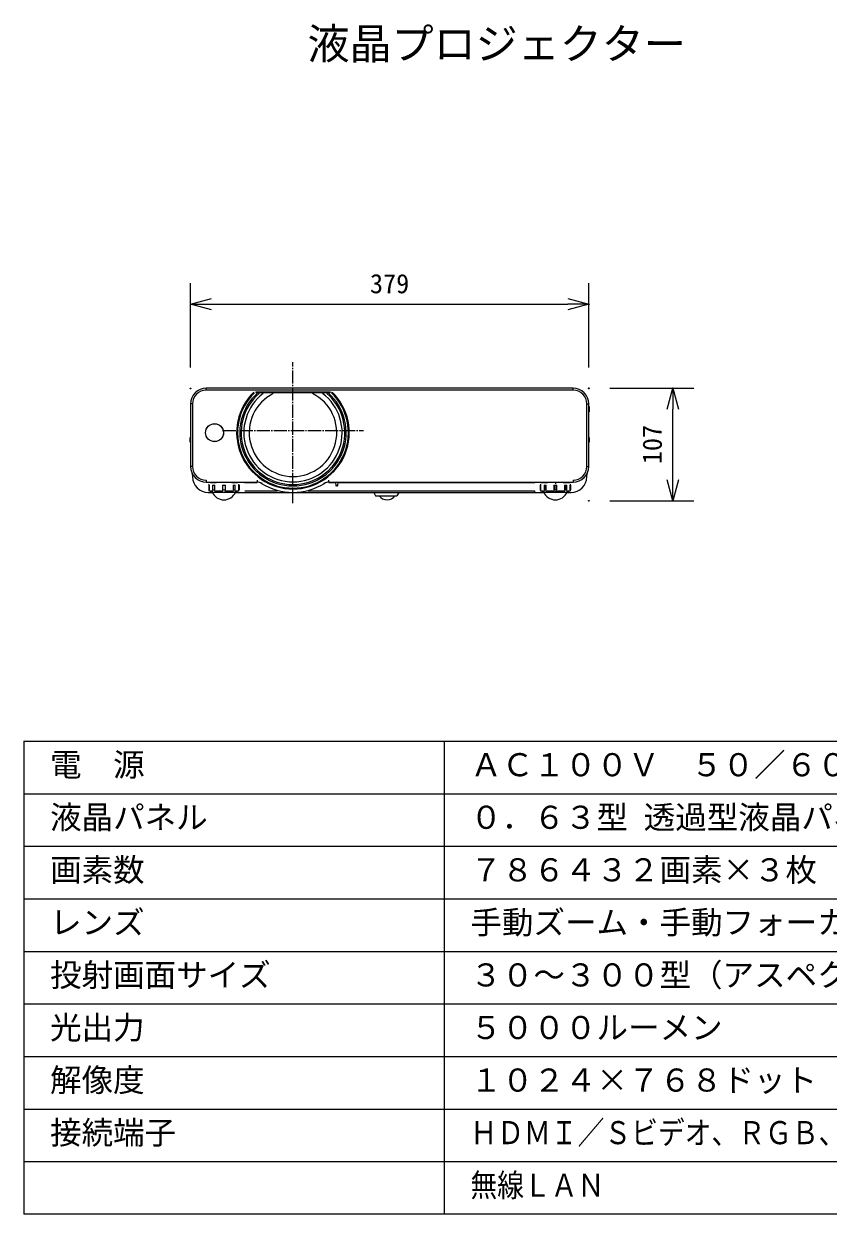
# Model space of a CAD drawing. Units: millimetres, scale not verified. Extents: x -62 to 63, y -57 to 57.
# Drawn here: x -62.5 to 14.1, y -56.5 to 56.7 of the extents above; entities that cross this region are included whole.
import ezdxf
from ezdxf.enums import TextEntityAlignment as Align

# ---------------------------------------------------------------- set-up
doc = ezdxf.new("R2010")
doc.units = ezdxf.units.MM
doc.header["$LTSCALE"] = 0.125
doc.header["$PDMODE"] = 32
doc.header["$PDSIZE"] = 0.0625
doc.linetypes.add('USER1', pattern=[13, 10, -1, 1, -1])
for name, color, linetype, lineweight in [('0-0_0', 7, 'Continuous', 9), ('0-1_WAKU', 1, 'Continuous', 18), ('0-3_GAIKEI', 7, 'Continuous', 9), ('0-6_SUNPO', 7, 'Continuous', 9)]:
    doc.layers.add(name, color=color, linetype=linetype, lineweight=lineweight)
doc.layers.add('0-2_MOJI1', color=7, linetype='Continuous')
doc.layers.add('0-5_DEFPOINTS', color=7, linetype='Continuous')
doc.styles.add('ＭＳ ゴシック', font='')
doc.styles.get('ＭＳ ゴシック').set_extended_font_data('MS Gothic')

# ---------------------------------------------------------------- blocks, each defined once
blk = doc.blocks.new('_OPEN30')
at = {"layer": '0-0_0'}
blk.add_line((0, 0), (-1, 0), dxfattribs=at)
blk.add_lwpolyline([(-1, 0.26795), (0, 0), (-1, -0.26795)], dxfattribs=at)
blk = doc.blocks.new('D5')
at = {"layer": '0-5_DEFPOINTS'}
for p in [(-11.119, 21.6673), (-3.119, 21.6673), (-11.119, 10.9673)]:
    blk.add_point(p, dxfattribs=at)
at = {"layer": '0-6_SUNPO'}
for p, q in [((-9.119, 21.6673), (-1.119, 21.6673)), ((-3.119, 12.9673), (-3.119, 19.6673)), ((-9.119, 10.9673), (-1.119, 10.9673))]:
    blk.add_line(p, q, dxfattribs=at)
at = {"layer": '0-6_SUNPO', "xscale": 2, "yscale": 2}
for p, rotation in [((-3.119, 21.6673), 90), ((-3.119, 10.9673), 270)]:
    blk.add_blockref('_OPEN30', p, dxfattribs=dict(at, rotation=rotation))
at = {"layer": '0-6_SUNPO', "style": 'ＭＳ ゴシック'}
blk.add_text('107', height=1.833, rotation=90, dxfattribs=at).set_placement((-3.619, 14.4423), align=Align.BOTTOM_LEFT)
blk = doc.blocks.new('D4')
at = {"layer": '0-5_DEFPOINTS'}
for p in [(-11.1182, 29.6546), (-49.0182, 21.6546), (-11.1182, 21.6546)]:
    blk.add_point(p, dxfattribs=at)
at = {"layer": '0-6_SUNPO'}
for p, q in [((-49.0182, 23.6546), (-49.0182, 31.6546)), ((-11.1182, 23.6546), (-11.1182, 31.6546)), ((-47.0182, 29.6546), (-13.1182, 29.6546))]:
    blk.add_line(p, q, dxfattribs=at)
at = {"layer": '0-6_SUNPO', "xscale": 2, "yscale": 2, "rotation": 180}
blk.add_blockref('_OPEN30', (-49.0182, 29.6546), dxfattribs=at)
at = {"layer": '0-6_SUNPO', "xscale": 2, "yscale": 2}
blk.add_blockref('_OPEN30', (-11.1182, 29.6546), dxfattribs=at)
at = {"layer": '0-6_SUNPO', "style": 'ＭＳ ゴシック'}
blk.add_text('379', height=1.833, dxfattribs=at).set_placement((-31.9432, 30.1546), align=Align.BOTTOM_LEFT)

msp = doc.modelspace()

# ---------------------------------------------------------------- linework, layer by layer
at = {"layer": '0-1_WAKU', "color": 4}
for p, q in [((-62.481, -11.5336), (62.519, -11.5336)), ((-62.481, -11.5336), (-62.481, -56.5336)), ((-22.481, -11.5336), (-22.481, -56.5336)), ((62.519, -56.5336), (-62.481, -56.5336))]:
    msp.add_line(p, q, dxfattribs=at)
at = {"layer": '0-1_WAKU'}
for p, q in [((-62.481, -16.5336), (62.519, -16.5336)), ((-62.481, -21.5336), (62.519, -21.5336)), ((-62.481, -26.5336), (62.519, -26.5336)), ((-62.481, -31.5336), (62.519, -31.5336)), ((-62.481, -36.5336), (62.519, -36.5336)), ((-62.481, -41.5336), (62.519, -41.5336)), ((-62.481, -46.5336), (62.519, -46.5336)), ((-62.481, -51.5336), (62.519, -51.5336))]:
    msp.add_line(p, q, dxfattribs=at)
at = {"layer": '0-3_GAIKEI', "linetype": 'USER1'}
for p, q in [((-36.8664, 11.1134), (-36.8664, 24.5137)), ((-43.5635, 18.0135), (-30.1692, 18.0135))]:
    msp.add_line(p, q, dxfattribs=at)
at = {"layer": '0-3_GAIKEI', "lineweight": 18}
for p, q in [((-10.2026, 22.0408), (-45.1256, 22.0408)), ((-46.6141, 20.5523), (-46.6141, 14.5984)), ((-8.7141, 14.5984), (-8.7141, 20.5523)), ((-46.4156, 13.7564), (-46.4156, 13.6061)), ((-8.9126, 13.6061), (-8.9126, 13.7564)), ((-45.1256, 13.11), (-40.2778, 13.11)), ((-33.455, 13.11), (-10.2026, 13.11)), ((-44.9272, 12.1177), (-44.5245, 12.1177)), ((-42.3529, 12.1177), (-12.9753, 12.1177)), ((-10.8037, 12.1177), (-10.401, 12.1177))]:
    msp.add_line(p, q, dxfattribs=at)
at = {"layer": '0-3_GAIKEI', "color": 1, "lineweight": 18}
for p, q in [((-45.1256, 21.8622), (-45.1256, 22.0408)), ((-10.2026, 21.8622), (-45.1256, 21.8622)), ((-40.4083, 21.7053), (-33.3244, 21.7053)), ((-40.4083, 21.7053), (-40.4083, 21.652)), ((-40.4083, 21.652), (-33.3244, 21.652)), ((-37.6467, 21.5979), (-37.6472, 21.6027)), ((-37.6245, 21.605), (-37.6245, 21.6001)), ((-36.1082, 21.6001), (-37.6245, 21.6001)), ((-36.108, 21.605), (-36.1082, 21.6001)), ((-36.0855, 21.6027), (-36.086, 21.5979)), ((-33.3244, 21.7053), (-33.3244, 21.6521)), ((-33.3244, 21.6521), (-33.3244, 21.652)), ((-33.1423, 21.6664), (-33.1997, 21.6069)), ((-10.2026, 21.8622), (-10.2026, 22.0408)), ((-46.4355, 20.5523), (-46.6141, 20.5523)), ((-46.4355, 20.5523), (-46.4355, 14.5984)), ((-8.8927, 14.5984), (-8.8927, 20.5523)), ((-8.8927, 20.5523), (-8.7141, 20.5523)), ((-8.7141, 20.3042), (-8.6843, 20.3042)), ((-8.7141, 20.0561), (-8.6843, 20.0561)), ((-8.7141, 19.8081), (-8.6843, 19.8081)), ((-8.6843, 20.3042), (-8.6843, 19.8081)), ((-46.6141, 17.367), (-46.6439, 17.367)), ((-46.6439, 16.9204), (-46.6439, 17.367)), ((-46.6141, 17.109), (-46.6439, 17.109)), ((-8.7141, 17.367), (-8.6843, 17.367)), ((-8.7141, 17.109), (-8.6843, 17.109)), ((-8.6843, 17.367), (-8.6843, 16.9204)), ((-46.6141, 16.9204), (-46.6439, 16.9204)), ((-8.7141, 16.9204), (-8.6843, 16.9204)), ((-46.4355, 14.5984), (-46.6141, 14.5984)), ((-8.8927, 14.5984), (-8.7141, 14.5984)), ((-45.1256, 13.2886), (-45.1256, 13.11)), ((-44.8776, 12.8259), (-44.8199, 12.8259)), ((-44.8776, 12.8259), (-44.8776, 12.3775)), ((-44.8199, 12.3775), (-44.8199, 12.8259)), ((-44.7291, 13.0604), (-44.1829, 13.0604)), ((-44.5208, 12.8259), (-44.31, 12.8259)), ((-44.5208, 12.8259), (-44.5208, 12.3775)), ((-44.31, 12.3775), (-44.31, 12.8259)), ((-43.5877, 12.8259), (-43.2897, 12.8259)), ((-43.5877, 12.8259), (-43.5877, 12.3775)), ((-43.2897, 12.3775), (-43.2897, 12.8259)), ((-42.6945, 13.0604), (-42.1483, 13.0604)), ((-42.5674, 12.8259), (-42.3567, 12.8259)), ((-42.5674, 12.8259), (-42.5674, 12.3775)), ((-42.3567, 12.3775), (-42.3567, 12.8259)), ((-42.0575, 12.8259), (-41.9999, 12.8259)), ((-42.0575, 12.8259), (-42.0575, 12.3775)), ((-41.9999, 12.8259), (-41.9999, 12.3775)), ((-41.4747, 13.0647), (-41.4747, 13.11)), ((-41.4747, 13.0647), (-40.2778, 13.0647)), ((-40.2778, 13.2885), (-40.2778, 13.0647)), ((-39.8173, 13.0581), (-39.8592, 12.9907)), ((-33.9154, 13.0581), (-33.8735, 12.9907)), ((-33.455, 13.0647), (-33.455, 13.2886)), ((-33.455, 13.0647), (-32.8187, 13.0647)), ((-32.8227, 13.11), (-32.7954, 12.798)), ((-32.6513, 12.7527), (-32.746, 12.7527)), ((-32.6019, 12.798), (-32.5746, 13.11)), ((-32.5786, 13.0647), (-13.8535, 13.0647)), ((-30.1418, 13.11), (-30.1418, 13.0802)), ((-30.1418, 13.0802), (-29.6952, 13.0802)), ((-29.9532, 13.11), (-29.9532, 13.0802)), ((-29.6952, 13.11), (-29.6952, 13.0802)), ((-13.8535, 13.0647), (-13.8535, 13.11)), ((-13.3283, 12.8259), (-13.3283, 12.3775)), ((-13.3283, 12.8259), (-13.2707, 12.8259)), ((-13.2934, 12.3775), (-13.2934, 12.8259)), ((-13.2707, 12.3775), (-13.2707, 12.8259)), ((-13.2686, 13.0647), (-12.6337, 13.0647)), ((-12.6337, 13.0604), (-13.18, 13.0604)), ((-12.9715, 12.8259), (-12.9715, 12.3775)), ((-12.9715, 12.8259), (-12.7608, 12.8259)), ((-12.95, 12.8259), (-12.95, 12.3775)), ((-12.8145, 12.3775), (-12.8145, 12.8259)), ((-12.7608, 12.3775), (-12.7608, 12.8259)), ((-12.6337, 13.0852), (-12.6337, 13.0604)), ((-12.0385, 12.8259), (-12.0385, 12.3775)), ((-12.0385, 12.8259), (-11.7405, 12.8259)), ((-11.9853, 12.8259), (-11.9853, 12.3775)), ((-11.8895, 13.0377), (-11.8895, 12.9567)), ((-11.7937, 12.3775), (-11.7937, 12.8259)), ((-11.7405, 12.3775), (-11.7405, 12.8259)), ((-11.1453, 13.0852), (-11.1453, 13.0604)), ((-11.1453, 13.0647), (-10.5104, 13.0647)), ((-10.5991, 13.0604), (-11.1453, 13.0604)), ((-11.0182, 12.8259), (-11.0182, 12.3775)), ((-11.0182, 12.8259), (-10.8075, 12.8259)), ((-10.9645, 12.8259), (-10.9645, 12.3775)), ((-10.829, 12.3775), (-10.829, 12.8259)), ((-10.8075, 12.3775), (-10.8075, 12.8259)), ((-10.5083, 12.8259), (-10.5083, 12.3775)), ((-10.5083, 12.8259), (-10.4506, 12.8259)), ((-10.4856, 12.8259), (-10.4856, 12.3775)), ((-10.4506, 12.8259), (-10.4506, 12.3775)), ((-10.2026, 13.2886), (-10.2026, 13.11)), ((-44.8199, 12.3775), (-44.8776, 12.3775)), ((-44.8244, 12.2665), (-44.4888, 12.2665)), ((-44.746, 12.1682), (-42.1452, 12.1673)), ((-44.5208, 12.3775), (-44.31, 12.3775)), ((-44.3482, 12.2665), (-43.5381, 12.2665)), ((-43.5877, 12.3775), (-43.2897, 12.3775)), ((-43.3393, 12.2665), (-42.5292, 12.2665)), ((-42.5674, 12.3775), (-42.3567, 12.3775)), ((-42.3886, 12.2665), (-42.053, 12.2665)), ((-42.0575, 12.3775), (-41.9999, 12.3775)), ((-42.0345, 12.2807), (-42.0236, 12.2807)), ((-41.4446, 12.2807), (-38.3234, 12.2807)), ((-35.4093, 12.2807), (-13.8836, 12.2807)), ((-29.1693, 12.1177), (-29.0006, 11.82)), ((-29.0006, 11.82), (-26.9695, 11.82)), ((-26.8008, 12.1177), (-26.9695, 11.82)), ((-13.8836, 12.2807), (-13.8836, 12.1177)), ((-13.2707, 12.3775), (-13.3283, 12.3775)), ((-13.3047, 12.2807), (-13.2937, 12.2807)), ((-13.2752, 12.2665), (-12.9396, 12.2665)), ((-13.1831, 12.1673), (-10.5959, 12.1673)), ((-12.9715, 12.3775), (-12.7608, 12.3775)), ((-12.799, 12.2665), (-11.9889, 12.2665)), ((-12.0385, 12.3775), (-11.7405, 12.3775)), ((-11.8895, 12.2476), (-11.8895, 12.1673)), ((-11.7901, 12.2665), (-10.98, 12.2665)), ((-11.0182, 12.3775), (-10.8075, 12.3775)), ((-10.8394, 12.2665), (-10.5038, 12.2665)), ((-10.5083, 12.3775), (-10.4506, 12.3775))]:
    msp.add_line(p, q, dxfattribs=at)
for radius in [0.8583, 0.8534]:
    msp.add_circle((-44.3318, 17.8135), radius, dxfattribs=at)
at = {"layer": '0-3_GAIKEI', "lineweight": 18}
for centre, radius, start, end in [((-45.1256, 20.5523), 1.4885, 90, 180), ((-10.2026, 20.5523), 1.4885, 0, 90), ((-45.1256, 14.5984), 1.4885, 180, 270), ((-46.8126, 13.7564), 0.3969, 0, 26.52535), ((-44.9272, 13.6061), 1.4885, 180, 270), ((-10.401, 13.6061), 1.4885, 270, 0), ((-10.2026, 14.5984), 1.4885, 270, 0), ((-8.5156, 13.7564), 0.3969, 153.47465, 180), ((-40.2778, 12.3161), 0.7938, 58.17832, 90), ((-36.8664, 17.8135), 5.676, 238.17832, 301.82168), ((-33.455, 12.3161), 0.7938, 90, 121.82168), ((-43.4387, 12.6301), 1.207, 202.66152, 337.33848), ((-11.8895, 12.6301), 1.207, 202.66152, 337.33848)]:
    msp.add_arc(centre, radius, start, end, dxfattribs=at)
at = {"layer": '0-3_GAIKEI', "color": 1, "lineweight": 18}
for centre, radius, start, end in [((-45.1256, 20.5523), 1.3098, 90, 180), ((-36.8664, 17.8135), 5.3585, 134.027, 45.97321), ((-36.8664, 17.8135), 5.2758, 134.02705, 45.97321), ((-36.8664, 17.8135), 5.064, 131.54285, 48.45715), ((-36.8664, 17.8135), 4.9335, 130.76008, 49.23992), ((-36.8664, 17.8135), 4.6785, 127.06883, 52.93117), ((-36.8664, 17.8135), 4.1686, 116.64105, 63.35895), ((-10.2026, 20.5523), 1.3098, 0, 90), ((-45.1256, 14.5984), 1.3098, 180, 270), ((-10.2026, 14.5984), 1.3098, 270, 0), ((-44.7287, 12.8259), 0.1489, 143.26673, 180), ((-42.1487, 12.8259), 0.1489, 0, 36.73327), ((-32.746, 12.8024), 0.0496, 185.0008, 270.00007), ((-32.6513, 12.8024), 0.0496, 269.99993, 354.9992), ((-13.1795, 12.8259), 0.1489, 143.26673, 180), ((-10.5995, 12.8259), 0.1489, 0, 36.73327), ((-44.7287, 12.3775), 0.1489, 180, 216.79769), ((-44.9272, 12.2286), 0.0992, 11.00966, 36.86975), ((-41.9502, 12.2286), 0.0992, 143.13025, 168.99034), ((-42.1487, 12.3775), 0.1489, 323.20231, 0), ((-27.9122, 12.3402), 0.9172, 214.64964, 325.35036), ((-13.1795, 12.3775), 0.1489, 180, 216.79769), ((-13.378, 12.2286), 0.0992, 11.00966, 36.86975), ((-10.401, 12.2286), 0.0992, 143.13025, 168.99034), ((-10.5995, 12.3775), 0.1489, 323.20231, 0)]:
    msp.add_arc(centre, radius, start, end, dxfattribs=at)

# ---------------------------------------------------------------- block references
at = {"layer": '0-6_SUNPO'}
for name in ['D4', 'D5']:
    msp.add_blockref(name, (2.4041, 0.3735), dxfattribs=at)

# ---------------------------------------------------------------- texts
at = {"layer": '0-2_MOJI1', "style": 'ＭＳ ゴシック'}
for s, height, p in [('液晶プロジェクター', 2.933, (-35.481, 52.4664)), ('電\u3000源', 2.199, (-59.981, -15.5336)), ('ＡＣ１００Ｖ\u3000５０／６０Ｈｚ\u3000', 2.199, (-19.981, -15.5336)), ('液晶パネル', 2.199, (-59.981, -20.5336)), ('０．６３型 透過型液晶パネル ３原色方式', 2.199, (-19.981, -20.5336)), ('画素数', 2.199, (-59.981, -25.5336)), ('７８６４３２画素×３枚', 2.199, (-19.981, -25.5336)), ('レンズ', 2.199, (-59.981, -30.5336)), ('手動ズーム・手動フォーカスレンズ', 2.199, (-19.981, -30.5336)), ('投射画面サイズ', 2.199, (-59.981, -35.5336)), ('３０～３００型（アスペクト比４：３）', 2.199, (-19.981, -35.5336)), ('光出力', 2.199, (-59.981, -40.5336)), ('５０００ルーメン', 2.199, (-19.981, -40.5336)), ('解像度', 2.199, (-59.981, -45.5336)), ('１０２４×７６８ドット', 2.199, (-19.981, -45.5336)), ('接続端子', 2.199, (-59.981, -50.5336))]:
    msp.add_text(s, height=height, dxfattribs=at).set_placement(p, align=Align.BOTTOM_LEFT)
at = {"layer": '0-2_MOJI1', "style": 'ＭＳ ゴシック', "width": 0.85}
for s, p in [('ＨＤＭＩ／Ｓビデオ、ＲＧＢ、シリアル／ＬＡＮ、ＵＳＢ', (-19.981, -50.5336)), ('無線ＬＡＮ', (-19.981, -55.5336))]:
    msp.add_text(s, height=2.199, dxfattribs=at).set_placement(p, align=Align.BOTTOM_LEFT)

doc.saveas('drawing.dxf')
